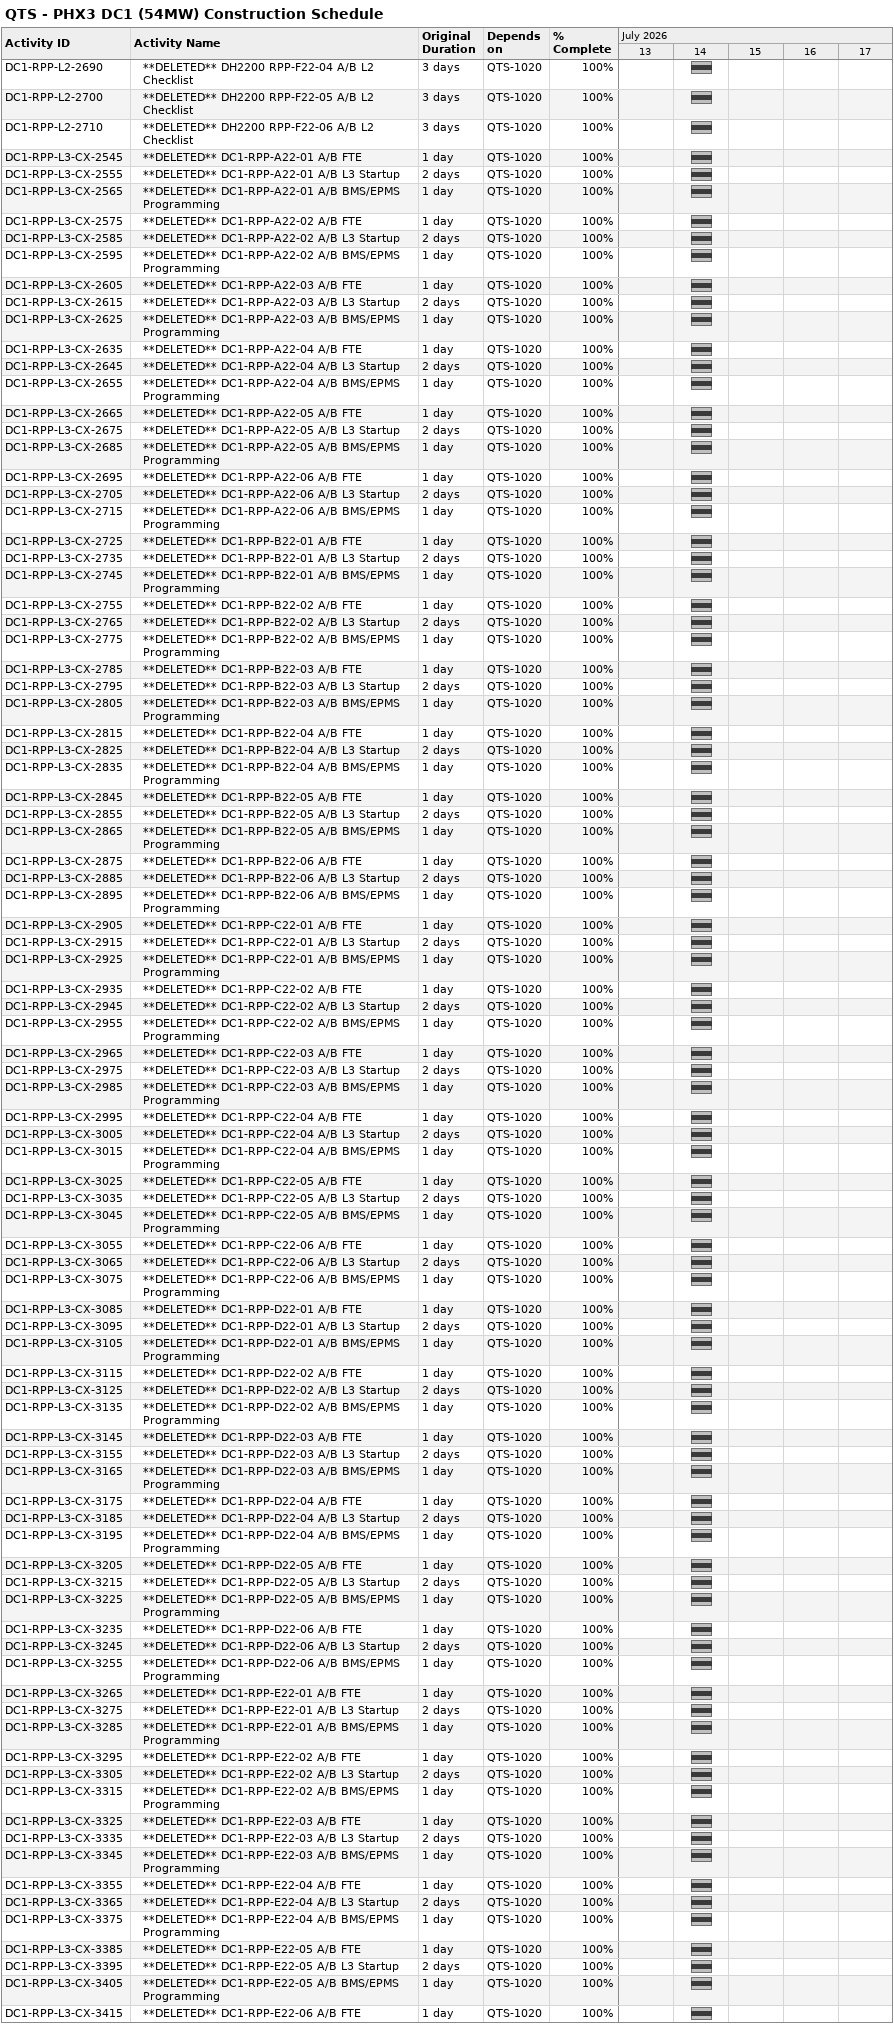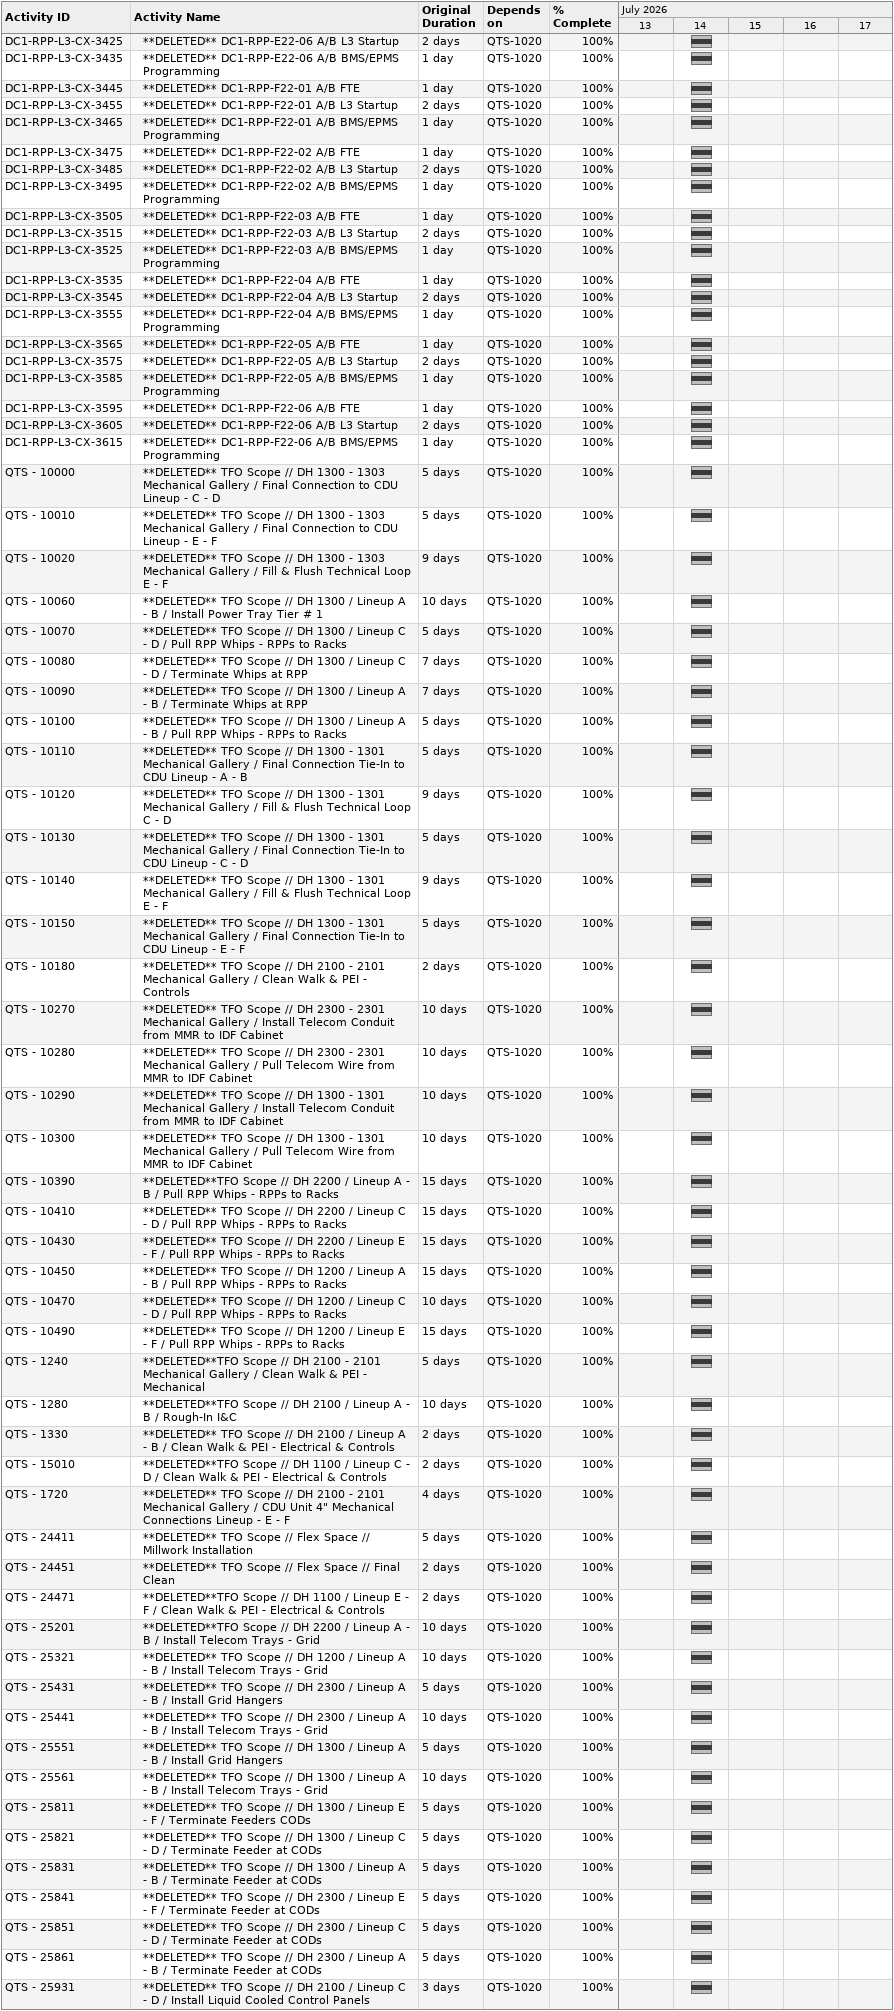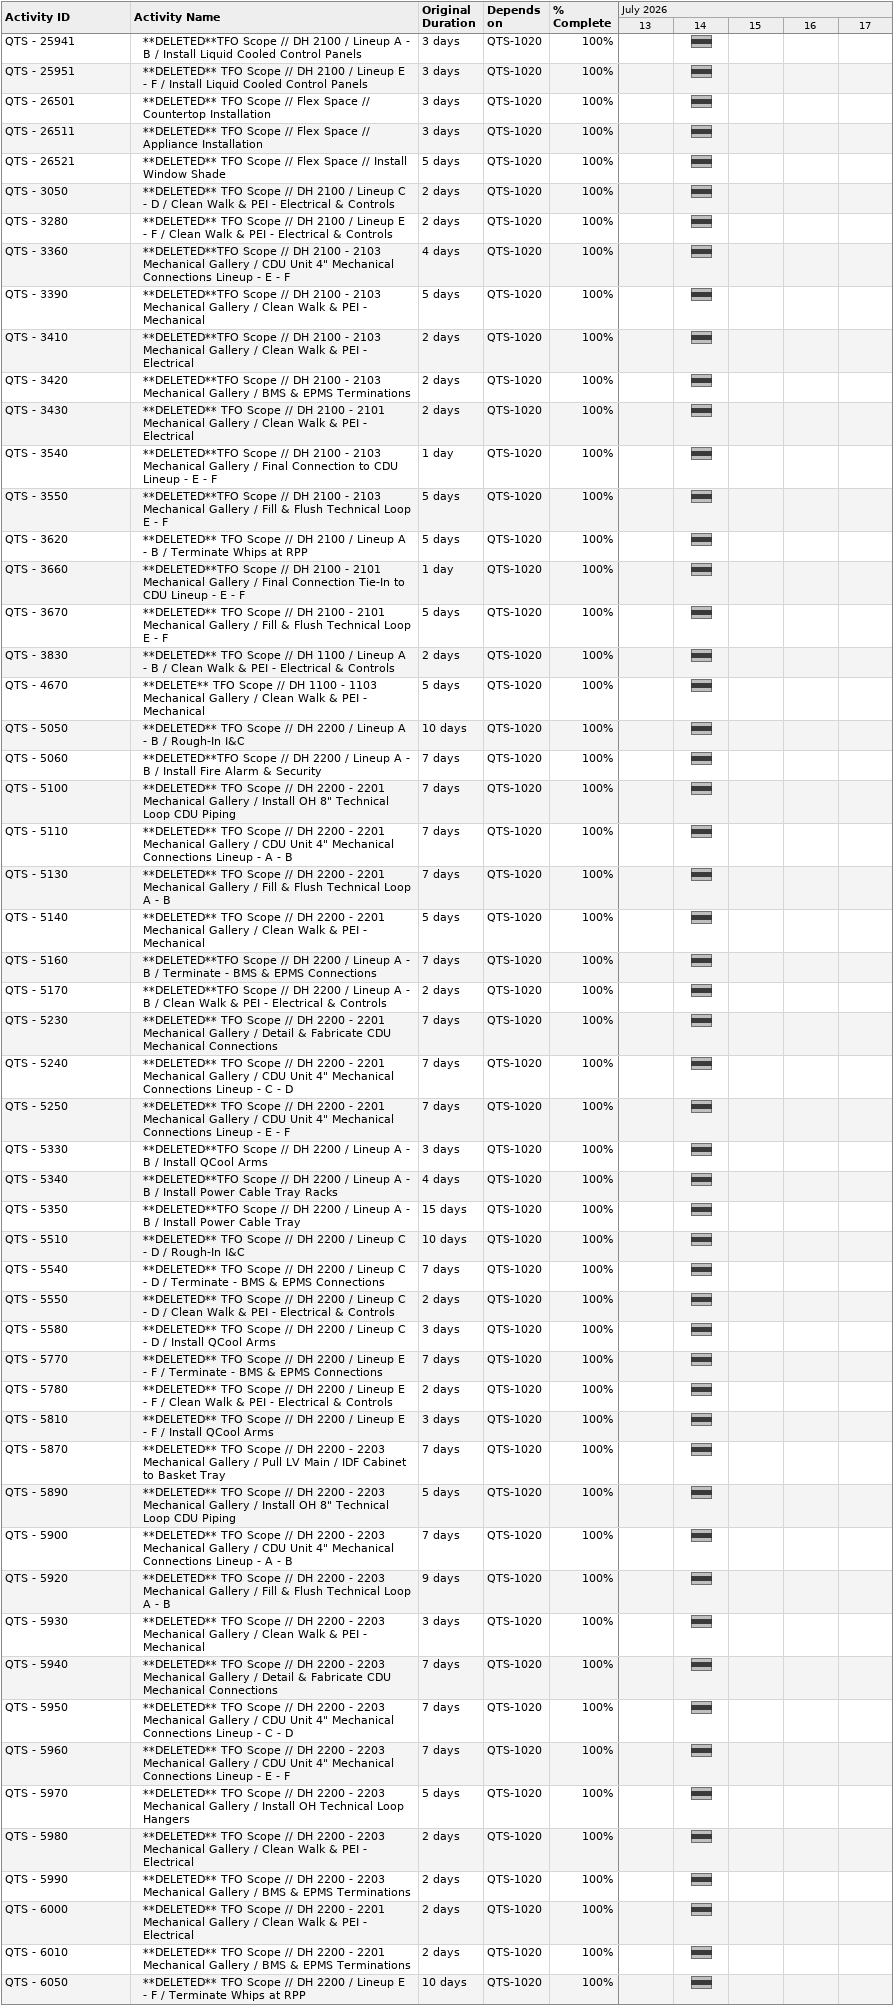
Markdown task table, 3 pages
QTS - PHX3 DC1 (54MW) Construction Schedule

| ID | Level | Task | Original duration | Start | Finish | Predecessors | % complete |
|---|---|---|---|---|---|---|---|
| DC1-RPP-L2-2690 | 2 | **DELETED** DH2200 RPP-F22-04 A/B L2 Checklist | 3d | 2026-07-14 | 2026-07-14 | QTS-1020 | 100 |
| DC1-RPP-L2-2700 | 2 | **DELETED** DH2200 RPP-F22-05 A/B L2 Checklist | 3d | 2026-07-14 | 2026-07-14 | QTS-1020 | 100 |
| DC1-RPP-L2-2710 | 2 | **DELETED** DH2200 RPP-F22-06 A/B L2 Checklist | 3d | 2026-07-14 | 2026-07-14 | QTS-1020 | 100 |
| DC1-RPP-L3-CX-2545 | 2 | **DELETED** DC1-RPP-A22-01 A/B FTE | 1d | 2026-07-14 | 2026-07-14 | QTS-1020 | 100 |
| DC1-RPP-L3-CX-2555 | 2 | **DELETED** DC1-RPP-A22-01 A/B L3 Startup | 2d | 2026-07-14 | 2026-07-14 | QTS-1020 | 100 |
| DC1-RPP-L3-CX-2565 | 2 | **DELETED** DC1-RPP-A22-01 A/B BMS/EPMS Programming | 1d | 2026-07-14 | 2026-07-14 | QTS-1020 | 100 |
| DC1-RPP-L3-CX-2575 | 2 | **DELETED** DC1-RPP-A22-02 A/B FTE | 1d | 2026-07-14 | 2026-07-14 | QTS-1020 | 100 |
| DC1-RPP-L3-CX-2585 | 2 | **DELETED** DC1-RPP-A22-02 A/B L3 Startup | 2d | 2026-07-14 | 2026-07-14 | QTS-1020 | 100 |
| DC1-RPP-L3-CX-2595 | 2 | **DELETED** DC1-RPP-A22-02 A/B BMS/EPMS Programming | 1d | 2026-07-14 | 2026-07-14 | QTS-1020 | 100 |
| DC1-RPP-L3-CX-2605 | 2 | **DELETED** DC1-RPP-A22-03 A/B FTE | 1d | 2026-07-14 | 2026-07-14 | QTS-1020 | 100 |
| DC1-RPP-L3-CX-2615 | 2 | **DELETED** DC1-RPP-A22-03 A/B L3 Startup | 2d | 2026-07-14 | 2026-07-14 | QTS-1020 | 100 |
| DC1-RPP-L3-CX-2625 | 2 | **DELETED** DC1-RPP-A22-03 A/B BMS/EPMS Programming | 1d | 2026-07-14 | 2026-07-14 | QTS-1020 | 100 |
| DC1-RPP-L3-CX-2635 | 2 | **DELETED** DC1-RPP-A22-04 A/B FTE | 1d | 2026-07-14 | 2026-07-14 | QTS-1020 | 100 |
| DC1-RPP-L3-CX-2645 | 2 | **DELETED** DC1-RPP-A22-04 A/B L3 Startup | 2d | 2026-07-14 | 2026-07-14 | QTS-1020 | 100 |
| DC1-RPP-L3-CX-2655 | 2 | **DELETED** DC1-RPP-A22-04 A/B BMS/EPMS Programming | 1d | 2026-07-14 | 2026-07-14 | QTS-1020 | 100 |
| DC1-RPP-L3-CX-2665 | 2 | **DELETED** DC1-RPP-A22-05 A/B FTE | 1d | 2026-07-14 | 2026-07-14 | QTS-1020 | 100 |
| DC1-RPP-L3-CX-2675 | 2 | **DELETED** DC1-RPP-A22-05 A/B L3 Startup | 2d | 2026-07-14 | 2026-07-14 | QTS-1020 | 100 |
| DC1-RPP-L3-CX-2685 | 2 | **DELETED** DC1-RPP-A22-05 A/B BMS/EPMS Programming | 1d | 2026-07-14 | 2026-07-14 | QTS-1020 | 100 |
| DC1-RPP-L3-CX-2695 | 2 | **DELETED** DC1-RPP-A22-06 A/B FTE | 1d | 2026-07-14 | 2026-07-14 | QTS-1020 | 100 |
| DC1-RPP-L3-CX-2705 | 2 | **DELETED** DC1-RPP-A22-06 A/B L3 Startup | 2d | 2026-07-14 | 2026-07-14 | QTS-1020 | 100 |
| DC1-RPP-L3-CX-2715 | 2 | **DELETED** DC1-RPP-A22-06 A/B BMS/EPMS Programming | 1d | 2026-07-14 | 2026-07-14 | QTS-1020 | 100 |
| DC1-RPP-L3-CX-2725 | 2 | **DELETED** DC1-RPP-B22-01 A/B FTE | 1d | 2026-07-14 | 2026-07-14 | QTS-1020 | 100 |
| DC1-RPP-L3-CX-2735 | 2 | **DELETED** DC1-RPP-B22-01 A/B L3 Startup | 2d | 2026-07-14 | 2026-07-14 | QTS-1020 | 100 |
| DC1-RPP-L3-CX-2745 | 2 | **DELETED** DC1-RPP-B22-01 A/B BMS/EPMS Programming | 1d | 2026-07-14 | 2026-07-14 | QTS-1020 | 100 |
| DC1-RPP-L3-CX-2755 | 2 | **DELETED** DC1-RPP-B22-02 A/B FTE | 1d | 2026-07-14 | 2026-07-14 | QTS-1020 | 100 |
| DC1-RPP-L3-CX-2765 | 2 | **DELETED** DC1-RPP-B22-02 A/B L3 Startup | 2d | 2026-07-14 | 2026-07-14 | QTS-1020 | 100 |
| DC1-RPP-L3-CX-2775 | 2 | **DELETED** DC1-RPP-B22-02 A/B BMS/EPMS Programming | 1d | 2026-07-14 | 2026-07-14 | QTS-1020 | 100 |
| DC1-RPP-L3-CX-2785 | 2 | **DELETED** DC1-RPP-B22-03 A/B FTE | 1d | 2026-07-14 | 2026-07-14 | QTS-1020 | 100 |
| DC1-RPP-L3-CX-2795 | 2 | **DELETED** DC1-RPP-B22-03 A/B L3 Startup | 2d | 2026-07-14 | 2026-07-14 | QTS-1020 | 100 |
| DC1-RPP-L3-CX-2805 | 2 | **DELETED** DC1-RPP-B22-03 A/B BMS/EPMS Programming | 1d | 2026-07-14 | 2026-07-14 | QTS-1020 | 100 |
| DC1-RPP-L3-CX-2815 | 2 | **DELETED** DC1-RPP-B22-04 A/B FTE | 1d | 2026-07-14 | 2026-07-14 | QTS-1020 | 100 |
| DC1-RPP-L3-CX-2825 | 2 | **DELETED** DC1-RPP-B22-04 A/B L3 Startup | 2d | 2026-07-14 | 2026-07-14 | QTS-1020 | 100 |
| DC1-RPP-L3-CX-2835 | 2 | **DELETED** DC1-RPP-B22-04 A/B BMS/EPMS Programming | 1d | 2026-07-14 | 2026-07-14 | QTS-1020 | 100 |
| DC1-RPP-L3-CX-2845 | 2 | **DELETED** DC1-RPP-B22-05 A/B FTE | 1d | 2026-07-14 | 2026-07-14 | QTS-1020 | 100 |
| DC1-RPP-L3-CX-2855 | 2 | **DELETED** DC1-RPP-B22-05 A/B L3 Startup | 2d | 2026-07-14 | 2026-07-14 | QTS-1020 | 100 |
| DC1-RPP-L3-CX-2865 | 2 | **DELETED** DC1-RPP-B22-05 A/B BMS/EPMS Programming | 1d | 2026-07-14 | 2026-07-14 | QTS-1020 | 100 |
| DC1-RPP-L3-CX-2875 | 2 | **DELETED** DC1-RPP-B22-06 A/B FTE | 1d | 2026-07-14 | 2026-07-14 | QTS-1020 | 100 |
| DC1-RPP-L3-CX-2885 | 2 | **DELETED** DC1-RPP-B22-06 A/B L3 Startup | 2d | 2026-07-14 | 2026-07-14 | QTS-1020 | 100 |
| DC1-RPP-L3-CX-2895 | 2 | **DELETED** DC1-RPP-B22-06 A/B BMS/EPMS Programming | 1d | 2026-07-14 | 2026-07-14 | QTS-1020 | 100 |
| DC1-RPP-L3-CX-2905 | 2 | **DELETED** DC1-RPP-C22-01 A/B FTE | 1d | 2026-07-14 | 2026-07-14 | QTS-1020 | 100 |
| DC1-RPP-L3-CX-2915 | 2 | **DELETED** DC1-RPP-C22-01 A/B L3 Startup | 2d | 2026-07-14 | 2026-07-14 | QTS-1020 | 100 |
| DC1-RPP-L3-CX-2925 | 2 | **DELETED** DC1-RPP-C22-01 A/B BMS/EPMS Programming | 1d | 2026-07-14 | 2026-07-14 | QTS-1020 | 100 |
| DC1-RPP-L3-CX-2935 | 2 | **DELETED** DC1-RPP-C22-02 A/B FTE | 1d | 2026-07-14 | 2026-07-14 | QTS-1020 | 100 |
| DC1-RPP-L3-CX-2945 | 2 | **DELETED** DC1-RPP-C22-02 A/B L3 Startup | 2d | 2026-07-14 | 2026-07-14 | QTS-1020 | 100 |
| DC1-RPP-L3-CX-2955 | 2 | **DELETED** DC1-RPP-C22-02 A/B BMS/EPMS Programming | 1d | 2026-07-14 | 2026-07-14 | QTS-1020 | 100 |
| DC1-RPP-L3-CX-2965 | 2 | **DELETED** DC1-RPP-C22-03 A/B FTE | 1d | 2026-07-14 | 2026-07-14 | QTS-1020 | 100 |
| DC1-RPP-L3-CX-2975 | 2 | **DELETED** DC1-RPP-C22-03 A/B L3 Startup | 2d | 2026-07-14 | 2026-07-14 | QTS-1020 | 100 |
| DC1-RPP-L3-CX-2985 | 2 | **DELETED** DC1-RPP-C22-03 A/B BMS/EPMS Programming | 1d | 2026-07-14 | 2026-07-14 | QTS-1020 | 100 |
| DC1-RPP-L3-CX-2995 | 2 | **DELETED** DC1-RPP-C22-04 A/B FTE | 1d | 2026-07-14 | 2026-07-14 | QTS-1020 | 100 |
| DC1-RPP-L3-CX-3005 | 2 | **DELETED** DC1-RPP-C22-04 A/B L3 Startup | 2d | 2026-07-14 | 2026-07-14 | QTS-1020 | 100 |
| DC1-RPP-L3-CX-3015 | 2 | **DELETED** DC1-RPP-C22-04 A/B BMS/EPMS Programming | 1d | 2026-07-14 | 2026-07-14 | QTS-1020 | 100 |
| DC1-RPP-L3-CX-3025 | 2 | **DELETED** DC1-RPP-C22-05 A/B FTE | 1d | 2026-07-14 | 2026-07-14 | QTS-1020 | 100 |
| DC1-RPP-L3-CX-3035 | 2 | **DELETED** DC1-RPP-C22-05 A/B L3 Startup | 2d | 2026-07-14 | 2026-07-14 | QTS-1020 | 100 |
| DC1-RPP-L3-CX-3045 | 2 | **DELETED** DC1-RPP-C22-05 A/B BMS/EPMS Programming | 1d | 2026-07-14 | 2026-07-14 | QTS-1020 | 100 |
| DC1-RPP-L3-CX-3055 | 2 | **DELETED** DC1-RPP-C22-06 A/B FTE | 1d | 2026-07-14 | 2026-07-14 | QTS-1020 | 100 |
| DC1-RPP-L3-CX-3065 | 2 | **DELETED** DC1-RPP-C22-06 A/B L3 Startup | 2d | 2026-07-14 | 2026-07-14 | QTS-1020 | 100 |
| DC1-RPP-L3-CX-3075 | 2 | **DELETED** DC1-RPP-C22-06 A/B BMS/EPMS Programming | 1d | 2026-07-14 | 2026-07-14 | QTS-1020 | 100 |
| DC1-RPP-L3-CX-3085 | 2 | **DELETED** DC1-RPP-D22-01 A/B FTE | 1d | 2026-07-14 | 2026-07-14 | QTS-1020 | 100 |
| DC1-RPP-L3-CX-3095 | 2 | **DELETED** DC1-RPP-D22-01 A/B L3 Startup | 2d | 2026-07-14 | 2026-07-14 | QTS-1020 | 100 |
| DC1-RPP-L3-CX-3105 | 2 | **DELETED** DC1-RPP-D22-01 A/B BMS/EPMS Programming | 1d | 2026-07-14 | 2026-07-14 | QTS-1020 | 100 |
| DC1-RPP-L3-CX-3115 | 2 | **DELETED** DC1-RPP-D22-02 A/B FTE | 1d | 2026-07-14 | 2026-07-14 | QTS-1020 | 100 |
| DC1-RPP-L3-CX-3125 | 2 | **DELETED** DC1-RPP-D22-02 A/B L3 Startup | 2d | 2026-07-14 | 2026-07-14 | QTS-1020 | 100 |
| DC1-RPP-L3-CX-3135 | 2 | **DELETED** DC1-RPP-D22-02 A/B BMS/EPMS Programming | 1d | 2026-07-14 | 2026-07-14 | QTS-1020 | 100 |
| DC1-RPP-L3-CX-3145 | 2 | **DELETED** DC1-RPP-D22-03 A/B FTE | 1d | 2026-07-14 | 2026-07-14 | QTS-1020 | 100 |
| DC1-RPP-L3-CX-3155 | 2 | **DELETED** DC1-RPP-D22-03 A/B L3 Startup | 2d | 2026-07-14 | 2026-07-14 | QTS-1020 | 100 |
| DC1-RPP-L3-CX-3165 | 2 | **DELETED** DC1-RPP-D22-03 A/B BMS/EPMS Programming | 1d | 2026-07-14 | 2026-07-14 | QTS-1020 | 100 |
| DC1-RPP-L3-CX-3175 | 2 | **DELETED** DC1-RPP-D22-04 A/B FTE | 1d | 2026-07-14 | 2026-07-14 | QTS-1020 | 100 |
| DC1-RPP-L3-CX-3185 | 2 | **DELETED** DC1-RPP-D22-04 A/B L3 Startup | 2d | 2026-07-14 | 2026-07-14 | QTS-1020 | 100 |
| DC1-RPP-L3-CX-3195 | 2 | **DELETED** DC1-RPP-D22-04 A/B BMS/EPMS Programming | 1d | 2026-07-14 | 2026-07-14 | QTS-1020 | 100 |
| DC1-RPP-L3-CX-3205 | 2 | **DELETED** DC1-RPP-D22-05 A/B FTE | 1d | 2026-07-14 | 2026-07-14 | QTS-1020 | 100 |
| DC1-RPP-L3-CX-3215 | 2 | **DELETED** DC1-RPP-D22-05 A/B L3 Startup | 2d | 2026-07-14 | 2026-07-14 | QTS-1020 | 100 |
| DC1-RPP-L3-CX-3225 | 2 | **DELETED** DC1-RPP-D22-05 A/B BMS/EPMS Programming | 1d | 2026-07-14 | 2026-07-14 | QTS-1020 | 100 |
| DC1-RPP-L3-CX-3235 | 2 | **DELETED** DC1-RPP-D22-06 A/B FTE | 1d | 2026-07-14 | 2026-07-14 | QTS-1020 | 100 |
| DC1-RPP-L3-CX-3245 | 2 | **DELETED** DC1-RPP-D22-06 A/B L3 Startup | 2d | 2026-07-14 | 2026-07-14 | QTS-1020 | 100 |
| DC1-RPP-L3-CX-3255 | 2 | **DELETED** DC1-RPP-D22-06 A/B BMS/EPMS Programming | 1d | 2026-07-14 | 2026-07-14 | QTS-1020 | 100 |
| DC1-RPP-L3-CX-3265 | 2 | **DELETED** DC1-RPP-E22-01 A/B FTE | 1d | 2026-07-14 | 2026-07-14 | QTS-1020 | 100 |
| DC1-RPP-L3-CX-3275 | 2 | **DELETED** DC1-RPP-E22-01 A/B L3 Startup | 2d | 2026-07-14 | 2026-07-14 | QTS-1020 | 100 |
| DC1-RPP-L3-CX-3285 | 2 | **DELETED** DC1-RPP-E22-01 A/B BMS/EPMS Programming | 1d | 2026-07-14 | 2026-07-14 | QTS-1020 | 100 |
| DC1-RPP-L3-CX-3295 | 2 | **DELETED** DC1-RPP-E22-02 A/B FTE | 1d | 2026-07-14 | 2026-07-14 | QTS-1020 | 100 |
| DC1-RPP-L3-CX-3305 | 2 | **DELETED** DC1-RPP-E22-02 A/B L3 Startup | 2d | 2026-07-14 | 2026-07-14 | QTS-1020 | 100 |
| DC1-RPP-L3-CX-3315 | 2 | **DELETED** DC1-RPP-E22-02 A/B BMS/EPMS Programming | 1d | 2026-07-14 | 2026-07-14 | QTS-1020 | 100 |
| DC1-RPP-L3-CX-3325 | 2 | **DELETED** DC1-RPP-E22-03 A/B FTE | 1d | 2026-07-14 | 2026-07-14 | QTS-1020 | 100 |
| DC1-RPP-L3-CX-3335 | 2 | **DELETED** DC1-RPP-E22-03 A/B L3 Startup | 2d | 2026-07-14 | 2026-07-14 | QTS-1020 | 100 |
| DC1-RPP-L3-CX-3345 | 2 | **DELETED** DC1-RPP-E22-03 A/B BMS/EPMS Programming | 1d | 2026-07-14 | 2026-07-14 | QTS-1020 | 100 |
| DC1-RPP-L3-CX-3355 | 2 | **DELETED** DC1-RPP-E22-04 A/B FTE | 1d | 2026-07-14 | 2026-07-14 | QTS-1020 | 100 |
| DC1-RPP-L3-CX-3365 | 2 | **DELETED** DC1-RPP-E22-04 A/B L3 Startup | 2d | 2026-07-14 | 2026-07-14 | QTS-1020 | 100 |
| DC1-RPP-L3-CX-3375 | 2 | **DELETED** DC1-RPP-E22-04 A/B BMS/EPMS Programming | 1d | 2026-07-14 | 2026-07-14 | QTS-1020 | 100 |
| DC1-RPP-L3-CX-3385 | 2 | **DELETED** DC1-RPP-E22-05 A/B FTE | 1d | 2026-07-14 | 2026-07-14 | QTS-1020 | 100 |
| DC1-RPP-L3-CX-3395 | 2 | **DELETED** DC1-RPP-E22-05 A/B L3 Startup | 2d | 2026-07-14 | 2026-07-14 | QTS-1020 | 100 |
| DC1-RPP-L3-CX-3405 | 2 | **DELETED** DC1-RPP-E22-05 A/B BMS/EPMS Programming | 1d | 2026-07-14 | 2026-07-14 | QTS-1020 | 100 |
| DC1-RPP-L3-CX-3415 | 2 | **DELETED** DC1-RPP-E22-06 A/B FTE | 1d | 2026-07-14 | 2026-07-14 | QTS-1020 | 100 |
| DC1-RPP-L3-CX-3425 | 2 | **DELETED** DC1-RPP-E22-06 A/B L3 Startup | 2d | 2026-07-14 | 2026-07-14 | QTS-1020 | 100 |
| DC1-RPP-L3-CX-3435 | 2 | **DELETED** DC1-RPP-E22-06 A/B BMS/EPMS Programming | 1d | 2026-07-14 | 2026-07-14 | QTS-1020 | 100 |
| DC1-RPP-L3-CX-3445 | 2 | **DELETED** DC1-RPP-F22-01 A/B FTE | 1d | 2026-07-14 | 2026-07-14 | QTS-1020 | 100 |
| DC1-RPP-L3-CX-3455 | 2 | **DELETED** DC1-RPP-F22-01 A/B L3 Startup | 2d | 2026-07-14 | 2026-07-14 | QTS-1020 | 100 |
| DC1-RPP-L3-CX-3465 | 2 | **DELETED** DC1-RPP-F22-01 A/B BMS/EPMS Programming | 1d | 2026-07-14 | 2026-07-14 | QTS-1020 | 100 |
| DC1-RPP-L3-CX-3475 | 2 | **DELETED** DC1-RPP-F22-02 A/B FTE | 1d | 2026-07-14 | 2026-07-14 | QTS-1020 | 100 |
| DC1-RPP-L3-CX-3485 | 2 | **DELETED** DC1-RPP-F22-02 A/B L3 Startup | 2d | 2026-07-14 | 2026-07-14 | QTS-1020 | 100 |
| DC1-RPP-L3-CX-3495 | 2 | **DELETED** DC1-RPP-F22-02 A/B BMS/EPMS Programming | 1d | 2026-07-14 | 2026-07-14 | QTS-1020 | 100 |
| DC1-RPP-L3-CX-3505 | 2 | **DELETED** DC1-RPP-F22-03 A/B FTE | 1d | 2026-07-14 | 2026-07-14 | QTS-1020 | 100 |
| DC1-RPP-L3-CX-3515 | 2 | **DELETED** DC1-RPP-F22-03 A/B L3 Startup | 2d | 2026-07-14 | 2026-07-14 | QTS-1020 | 100 |
| DC1-RPP-L3-CX-3525 | 2 | **DELETED** DC1-RPP-F22-03 A/B BMS/EPMS Programming | 1d | 2026-07-14 | 2026-07-14 | QTS-1020 | 100 |
| DC1-RPP-L3-CX-3535 | 2 | **DELETED** DC1-RPP-F22-04 A/B FTE | 1d | 2026-07-14 | 2026-07-14 | QTS-1020 | 100 |
| DC1-RPP-L3-CX-3545 | 2 | **DELETED** DC1-RPP-F22-04 A/B L3 Startup | 2d | 2026-07-14 | 2026-07-14 | QTS-1020 | 100 |
| DC1-RPP-L3-CX-3555 | 2 | **DELETED** DC1-RPP-F22-04 A/B BMS/EPMS Programming | 1d | 2026-07-14 | 2026-07-14 | QTS-1020 | 100 |
| DC1-RPP-L3-CX-3565 | 2 | **DELETED** DC1-RPP-F22-05 A/B FTE | 1d | 2026-07-14 | 2026-07-14 | QTS-1020 | 100 |
| DC1-RPP-L3-CX-3575 | 2 | **DELETED** DC1-RPP-F22-05 A/B L3 Startup | 2d | 2026-07-14 | 2026-07-14 | QTS-1020 | 100 |
| DC1-RPP-L3-CX-3585 | 2 | **DELETED** DC1-RPP-F22-05 A/B BMS/EPMS Programming | 1d | 2026-07-14 | 2026-07-14 | QTS-1020 | 100 |
| DC1-RPP-L3-CX-3595 | 2 | **DELETED** DC1-RPP-F22-06 A/B FTE | 1d | 2026-07-14 | 2026-07-14 | QTS-1020 | 100 |
| DC1-RPP-L3-CX-3605 | 2 | **DELETED** DC1-RPP-F22-06 A/B L3 Startup | 2d | 2026-07-14 | 2026-07-14 | QTS-1020 | 100 |
| DC1-RPP-L3-CX-3615 | 2 | **DELETED** DC1-RPP-F22-06 A/B BMS/EPMS Programming | 1d | 2026-07-14 | 2026-07-14 | QTS-1020 | 100 |
| QTS - 10000 | 2 | **DELETED** TFO Scope // DH 1300 - 1303 Mechanical Gallery / Final Connection to CDU Lineup - C - D | 5d | 2026-07-14 | 2026-07-14 | QTS-1020 | 100 |
| QTS - 10010 | 2 | **DELETED** TFO Scope // DH 1300 - 1303 Mechanical Gallery / Final Connection to CDU Lineup - E - F | 5d | 2026-07-14 | 2026-07-14 | QTS-1020 | 100 |
| QTS - 10020 | 2 | **DELETED** TFO Scope // DH 1300 - 1303 Mechanical Gallery / Fill & Flush Technical Loop E - F | 9d | 2026-07-14 | 2026-07-14 | QTS-1020 | 100 |
| QTS - 10060 | 2 | **DELETED** TFO Scope // DH 1300 / Lineup A - B / Install Power Tray Tier # 1 | 10d | 2026-07-14 | 2026-07-14 | QTS-1020 | 100 |
| QTS - 10070 | 2 | **DELETED** TFO Scope // DH 1300 / Lineup C - D / Pull RPP Whips - RPPs to Racks | 5d | 2026-07-14 | 2026-07-14 | QTS-1020 | 100 |
| QTS - 10080 | 2 | **DELETED** TFO Scope // DH 1300 / Lineup C - D / Terminate Whips at RPP | 7d | 2026-07-14 | 2026-07-14 | QTS-1020 | 100 |
| QTS - 10090 | 2 | **DELETED** TFO Scope // DH 1300 / Lineup A - B / Terminate Whips at RPP | 7d | 2026-07-14 | 2026-07-14 | QTS-1020 | 100 |
| QTS - 10100 | 2 | **DELETED** TFO Scope // DH 1300 / Lineup A - B / Pull RPP Whips - RPPs to Racks | 5d | 2026-07-14 | 2026-07-14 | QTS-1020 | 100 |
| QTS - 10110 | 2 | **DELETED** TFO Scope // DH 1300 - 1301 Mechanical Gallery / Final Connection Tie-In to CDU Lineup - A - B | 5d | 2026-07-14 | 2026-07-14 | QTS-1020 | 100 |
| QTS - 10120 | 2 | **DELETED** TFO Scope // DH 1300 - 1301 Mechanical Gallery / Fill & Flush Technical Loop C - D | 9d | 2026-07-14 | 2026-07-14 | QTS-1020 | 100 |
| QTS - 10130 | 2 | **DELETED** TFO Scope // DH 1300 - 1301 Mechanical Gallery / Final Connection Tie-In to CDU Lineup - C - D | 5d | 2026-07-14 | 2026-07-14 | QTS-1020 | 100 |
| QTS - 10140 | 2 | **DELETED** TFO Scope // DH 1300 - 1301 Mechanical Gallery / Fill & Flush Technical Loop E - F | 9d | 2026-07-14 | 2026-07-14 | QTS-1020 | 100 |
| QTS - 10150 | 2 | **DELETED** TFO Scope // DH 1300 - 1301 Mechanical Gallery / Final Connection Tie-In to CDU Lineup - E - F | 5d | 2026-07-14 | 2026-07-14 | QTS-1020 | 100 |
| QTS - 10180 | 2 | **DELETED** TFO Scope // DH 2100 - 2101 Mechanical Gallery / Clean Walk & PEI - Controls | 2d | 2026-07-14 | 2026-07-14 | QTS-1020 | 100 |
| QTS - 10270 | 2 | **DELETED** TFO Scope // DH 2300 - 2301 Mechanical Gallery / Install Telecom Conduit from MMR to IDF Cabinet | 10d | 2026-07-14 | 2026-07-14 | QTS-1020 | 100 |
| QTS - 10280 | 2 | **DELETED** TFO Scope // DH 2300 - 2301 Mechanical Gallery / Pull Telecom Wire from MMR to IDF Cabinet | 10d | 2026-07-14 | 2026-07-14 | QTS-1020 | 100 |
| QTS - 10290 | 2 | **DELETED** TFO Scope // DH 1300 - 1301 Mechanical Gallery / Install Telecom Conduit from MMR to IDF Cabinet | 10d | 2026-07-14 | 2026-07-14 | QTS-1020 | 100 |
| QTS - 10300 | 2 | **DELETED** TFO Scope // DH 1300 - 1301 Mechanical Gallery / Pull Telecom Wire from MMR to IDF Cabinet | 10d | 2026-07-14 | 2026-07-14 | QTS-1020 | 100 |
| QTS - 10390 | 2 | **DELETED**TFO Scope // DH 2200 / Lineup A - B / Pull RPP Whips - RPPs to Racks | 15d | 2026-07-14 | 2026-07-14 | QTS-1020 | 100 |
| QTS - 10410 | 2 | **DELETED** TFO Scope // DH 2200 / Lineup C - D / Pull RPP Whips - RPPs to Racks | 15d | 2026-07-14 | 2026-07-14 | QTS-1020 | 100 |
| QTS - 10430 | 2 | **DELETED** TFO Scope // DH 2200 / Lineup E - F / Pull RPP Whips - RPPs to Racks | 15d | 2026-07-14 | 2026-07-14 | QTS-1020 | 100 |
| QTS - 10450 | 2 | **DELETED** TFO Scope // DH 1200 / Lineup A - B / Pull RPP Whips - RPPs to Racks | 15d | 2026-07-14 | 2026-07-14 | QTS-1020 | 100 |
| QTS - 10470 | 2 | **DELETED** TFO Scope // DH 1200 / Lineup C - D / Pull RPP Whips - RPPs to Racks | 10d | 2026-07-14 | 2026-07-14 | QTS-1020 | 100 |
| QTS - 10490 | 2 | **DELETED** TFO Scope // DH 1200 / Lineup E - F / Pull RPP Whips - RPPs to Racks | 15d | 2026-07-14 | 2026-07-14 | QTS-1020 | 100 |
| QTS - 1240 | 2 | **DELETED**TFO Scope // DH 2100 - 2101 Mechanical Gallery / Clean Walk & PEI - Mechanical | 5d | 2026-07-14 | 2026-07-14 | QTS-1020 | 100 |
| QTS - 1280 | 2 | **DELETED**TFO Scope // DH 2100 / Lineup A - B / Rough-In I&C | 10d | 2026-07-14 | 2026-07-14 | QTS-1020 | 100 |
| QTS - 1330 | 2 | **DELETED** TFO Scope // DH 2100 / Lineup A - B / Clean Walk & PEI - Electrical & Controls | 2d | 2026-07-14 | 2026-07-14 | QTS-1020 | 100 |
| QTS - 15010 | 2 | **DELETED**TFO Scope // DH 1100 / Lineup C - D / Clean Walk & PEI - Electrical & Controls | 2d | 2026-07-14 | 2026-07-14 | QTS-1020 | 100 |
| QTS - 1720 | 2 | **DELETED** TFO Scope // DH 2100 - 2101 Mechanical Gallery / CDU Unit 4" Mechanical Connections Lineup - E - F | 4d | 2026-07-14 | 2026-07-14 | QTS-1020 | 100 |
| QTS - 24411 | 2 | **DELETED** TFO Scope // Flex Space // Millwork Installation | 5d | 2026-07-14 | 2026-07-14 | QTS-1020 | 100 |
| QTS - 24451 | 2 | **DELETED** TFO Scope // Flex Space // Final Clean | 2d | 2026-07-14 | 2026-07-14 | QTS-1020 | 100 |
| QTS - 24471 | 2 | **DELETED**TFO Scope // DH 1100 / Lineup E - F / Clean Walk & PEI - Electrical & Controls | 2d | 2026-07-14 | 2026-07-14 | QTS-1020 | 100 |
| QTS - 25201 | 2 | **DELETED**TFO Scope // DH 2200 / Lineup A - B / Install Telecom Trays - Grid | 10d | 2026-07-14 | 2026-07-14 | QTS-1020 | 100 |
| QTS - 25321 | 2 | **DELETED** TFO Scope // DH 1200 / Lineup A - B / Install Telecom Trays - Grid | 10d | 2026-07-14 | 2026-07-14 | QTS-1020 | 100 |
| QTS - 25431 | 2 | **DELETED** TFO Scope // DH 2300 / Lineup A - B / Install Grid Hangers | 5d | 2026-07-14 | 2026-07-14 | QTS-1020 | 100 |
| QTS - 25441 | 2 | **DELETED** TFO Scope // DH 2300 / Lineup A - B / Install Telecom Trays - Grid | 10d | 2026-07-14 | 2026-07-14 | QTS-1020 | 100 |
| QTS - 25551 | 2 | **DELETED** TFO Scope // DH 1300 / Lineup A - B / Install Grid Hangers | 5d | 2026-07-14 | 2026-07-14 | QTS-1020 | 100 |
| QTS - 25561 | 2 | **DELETED** TFO Scope // DH 1300 / Lineup A - B / Install Telecom Trays - Grid | 10d | 2026-07-14 | 2026-07-14 | QTS-1020 | 100 |
| QTS - 25811 | 2 | **DELETED** TFO Scope // DH 1300 / Lineup E - F / Terminate Feeders CODs | 5d | 2026-07-14 | 2026-07-14 | QTS-1020 | 100 |
| QTS - 25821 | 2 | **DELETED** TFO Scope // DH 1300 / Lineup C - D / Terminate Feeder at CODs | 5d | 2026-07-14 | 2026-07-14 | QTS-1020 | 100 |
| QTS - 25831 | 2 | **DELETED** TFO Scope // DH 1300 / Lineup A - B / Terminate Feeder at CODs | 5d | 2026-07-14 | 2026-07-14 | QTS-1020 | 100 |
| QTS - 25841 | 2 | **DELETED** TFO Scope // DH 2300 / Lineup E - F / Terminate Feeder at CODs | 5d | 2026-07-14 | 2026-07-14 | QTS-1020 | 100 |
| QTS - 25851 | 2 | **DELETED** TFO Scope // DH 2300 / Lineup C - D / Terminate Feeder at CODs | 5d | 2026-07-14 | 2026-07-14 | QTS-1020 | 100 |
| QTS - 25861 | 2 | **DELETED** TFO Scope // DH 2300 / Lineup A - B / Terminate Feeder at CODs | 5d | 2026-07-14 | 2026-07-14 | QTS-1020 | 100 |
| QTS - 25931 | 2 | **DELETED** TFO Scope // DH 2100 / Lineup C - D / Install Liquid Cooled Control Panels | 3d | 2026-07-14 | 2026-07-14 | QTS-1020 | 100 |
| QTS - 25941 | 2 | **DELETED**TFO Scope // DH 2100 / Lineup A - B / Install Liquid Cooled Control Panels | 3d | 2026-07-14 | 2026-07-14 | QTS-1020 | 100 |
| QTS - 25951 | 2 | **DELETED** TFO Scope // DH 2100 / Lineup E - F / Install Liquid Cooled Control Panels | 3d | 2026-07-14 | 2026-07-14 | QTS-1020 | 100 |
| QTS - 26501 | 2 | **DELETED** TFO Scope // Flex Space // Countertop Installation | 3d | 2026-07-14 | 2026-07-14 | QTS-1020 | 100 |
| QTS - 26511 | 2 | **DELETED** TFO Scope // Flex Space // Appliance Installation | 3d | 2026-07-14 | 2026-07-14 | QTS-1020 | 100 |
| QTS - 26521 | 2 | **DELETED** TFO Scope // Flex Space // Install Window Shade | 5d | 2026-07-14 | 2026-07-14 | QTS-1020 | 100 |
| QTS - 3050 | 2 | **DELETED** TFO Scope // DH 2100 / Lineup C - D / Clean Walk & PEI - Electrical & Controls | 2d | 2026-07-14 | 2026-07-14 | QTS-1020 | 100 |
| QTS - 3280 | 2 | **DELETED** TFO Scope // DH 2100 / Lineup E - F / Clean Walk & PEI - Electrical & Controls | 2d | 2026-07-14 | 2026-07-14 | QTS-1020 | 100 |
| QTS - 3360 | 2 | **DELETED**TFO Scope // DH 2100 - 2103 Mechanical Gallery / CDU Unit 4" Mechanical Connections Lineup - E - F | 4d | 2026-07-14 | 2026-07-14 | QTS-1020 | 100 |
| QTS - 3390 | 2 | **DELETED**TFO Scope // DH 2100 - 2103 Mechanical Gallery / Clean Walk & PEI - Mechanical | 5d | 2026-07-14 | 2026-07-14 | QTS-1020 | 100 |
| QTS - 3410 | 2 | **DELETED**TFO Scope // DH 2100 - 2103 Mechanical Gallery / Clean Walk & PEI - Electrical | 2d | 2026-07-14 | 2026-07-14 | QTS-1020 | 100 |
| QTS - 3420 | 2 | **DELETED**TFO Scope // DH 2100 - 2103 Mechanical Gallery / BMS & EPMS Terminations | 2d | 2026-07-14 | 2026-07-14 | QTS-1020 | 100 |
| QTS - 3430 | 2 | **DELETED** TFO Scope // DH 2100 - 2101 Mechanical Gallery / Clean Walk & PEI - Electrical | 2d | 2026-07-14 | 2026-07-14 | QTS-1020 | 100 |
| QTS - 3540 | 2 | **DELETED**TFO Scope // DH 2100 - 2103 Mechanical Gallery / Final Connection to CDU Lineup - E - F | 1d | 2026-07-14 | 2026-07-14 | QTS-1020 | 100 |
| QTS - 3550 | 2 | **DELETED**TFO Scope // DH 2100 - 2103 Mechanical Gallery / Fill & Flush Technical Loop E - F | 5d | 2026-07-14 | 2026-07-14 | QTS-1020 | 100 |
| QTS - 3620 | 2 | **DELETED** TFO Scope // DH 2100 / Lineup A - B / Terminate Whips at RPP | 5d | 2026-07-14 | 2026-07-14 | QTS-1020 | 100 |
| QTS - 3660 | 2 | **DELETED**TFO Scope // DH 2100 - 2101 Mechanical Gallery / Final Connection Tie-In to CDU Lineup - E - F | 1d | 2026-07-14 | 2026-07-14 | QTS-1020 | 100 |
| QTS - 3670 | 2 | **DELETED** TFO Scope // DH 2100 - 2101 Mechanical Gallery / Fill & Flush Technical Loop E - F | 5d | 2026-07-14 | 2026-07-14 | QTS-1020 | 100 |
| QTS - 3830 | 2 | **DELETED** TFO Scope // DH 1100 / Lineup A - B / Clean Walk & PEI - Electrical & Controls | 2d | 2026-07-14 | 2026-07-14 | QTS-1020 | 100 |
| QTS - 4670 | 2 | **DELETE** TFO Scope // DH 1100 - 1103 Mechanical Gallery / Clean Walk & PEI - Mechanical | 5d | 2026-07-14 | 2026-07-14 | QTS-1020 | 100 |
| QTS - 5050 | 2 | **DELETED** TFO Scope // DH 2200 / Lineup A - B / Rough-In I&C | 10d | 2026-07-14 | 2026-07-14 | QTS-1020 | 100 |
| QTS - 5060 | 2 | **DELETED**TFO Scope // DH 2200 / Lineup A - B / Install Fire Alarm & Security | 7d | 2026-07-14 | 2026-07-14 | QTS-1020 | 100 |
| QTS - 5100 | 2 | **DELETED** TFO Scope // DH 2200 - 2201 Mechanical Gallery / Install OH 8" Technical Loop CDU Piping | 7d | 2026-07-14 | 2026-07-14 | QTS-1020 | 100 |
| QTS - 5110 | 2 | **DELETED** TFO Scope // DH 2200 - 2201 Mechanical Gallery / CDU Unit 4" Mechanical Connections Lineup - A - B | 7d | 2026-07-14 | 2026-07-14 | QTS-1020 | 100 |
| QTS - 5130 | 2 | **DELETED** TFO Scope // DH 2200 - 2201 Mechanical Gallery / Fill & Flush Technical Loop A - B | 7d | 2026-07-14 | 2026-07-14 | QTS-1020 | 100 |
| QTS - 5140 | 2 | **DELETED** TFO Scope // DH 2200 - 2201 Mechanical Gallery / Clean Walk & PEI - Mechanical | 5d | 2026-07-14 | 2026-07-14 | QTS-1020 | 100 |
| QTS - 5160 | 2 | **DELETED**TFO Scope // DH 2200 / Lineup A - B / Terminate - BMS & EPMS Connections | 7d | 2026-07-14 | 2026-07-14 | QTS-1020 | 100 |
| QTS - 5170 | 2 | **DELETED**TFO Scope // DH 2200 / Lineup A - B / Clean Walk & PEI - Electrical & Controls | 2d | 2026-07-14 | 2026-07-14 | QTS-1020 | 100 |
| QTS - 5230 | 2 | **DELETED** TFO Scope // DH 2200 - 2201 Mechanical Gallery / Detail & Fabricate CDU Mechanical Connections | 7d | 2026-07-14 | 2026-07-14 | QTS-1020 | 100 |
| QTS - 5240 | 2 | **DELETED** TFO Scope // DH 2200 - 2201 Mechanical Gallery / CDU Unit 4" Mechanical Connections Lineup - C - D | 7d | 2026-07-14 | 2026-07-14 | QTS-1020 | 100 |
| QTS - 5250 | 2 | **DELETED** TFO Scope // DH 2200 - 2201 Mechanical Gallery / CDU Unit 4" Mechanical Connections Lineup - E - F | 7d | 2026-07-14 | 2026-07-14 | QTS-1020 | 100 |
| QTS - 5330 | 2 | **DELETED**TFO Scope // DH 2200 / Lineup A - B / Install QCool Arms | 3d | 2026-07-14 | 2026-07-14 | QTS-1020 | 100 |
| QTS - 5340 | 2 | **DELETED**TFO Scope // DH 2200 / Lineup A - B / Install Power Cable Tray Racks | 4d | 2026-07-14 | 2026-07-14 | QTS-1020 | 100 |
| QTS - 5350 | 2 | **DELETED**TFO Scope // DH 2200 / Lineup A - B / Install Power Cable Tray | 15d | 2026-07-14 | 2026-07-14 | QTS-1020 | 100 |
| QTS - 5510 | 2 | **DELETED** TFO Scope // DH 2200 / Lineup C - D / Rough-In I&C | 10d | 2026-07-14 | 2026-07-14 | QTS-1020 | 100 |
| QTS - 5540 | 2 | **DELETED** TFO Scope // DH 2200 / Lineup C - D / Terminate - BMS & EPMS Connections | 7d | 2026-07-14 | 2026-07-14 | QTS-1020 | 100 |
| QTS - 5550 | 2 | **DELETED** TFO Scope // DH 2200 / Lineup C - D / Clean Walk & PEI - Electrical & Controls | 2d | 2026-07-14 | 2026-07-14 | QTS-1020 | 100 |
| QTS - 5580 | 2 | **DELETED** TFO Scope // DH 2200 / Lineup C - D / Install QCool Arms | 3d | 2026-07-14 | 2026-07-14 | QTS-1020 | 100 |
| QTS - 5770 | 2 | **DELETED** TFO Scope // DH 2200 / Lineup E - F / Terminate - BMS & EPMS Connections | 7d | 2026-07-14 | 2026-07-14 | QTS-1020 | 100 |
| QTS - 5780 | 2 | **DELETED** TFO Scope // DH 2200 / Lineup E - F / Clean Walk & PEI - Electrical & Controls | 2d | 2026-07-14 | 2026-07-14 | QTS-1020 | 100 |
| QTS - 5810 | 2 | **DELETED** TFO Scope // DH 2200 / Lineup E - F / Install QCool Arms | 3d | 2026-07-14 | 2026-07-14 | QTS-1020 | 100 |
| QTS - 5870 | 2 | **DELETED** TFO Scope // DH 2200 - 2203 Mechanical Gallery / Pull LV Main / IDF Cabinet to Basket Tray | 7d | 2026-07-14 | 2026-07-14 | QTS-1020 | 100 |
| QTS - 5890 | 2 | **DELETED** TFO Scope // DH 2200 - 2203 Mechanical Gallery / Install OH 8" Technical Loop CDU Piping | 5d | 2026-07-14 | 2026-07-14 | QTS-1020 | 100 |
| QTS - 5900 | 2 | **DELETED** TFO Scope // DH 2200 - 2203 Mechanical Gallery / CDU Unit 4" Mechanical Connections Lineup - A - B | 7d | 2026-07-14 | 2026-07-14 | QTS-1020 | 100 |
| QTS - 5920 | 2 | **DELETED** TFO Scope // DH 2200 - 2203 Mechanical Gallery / Fill & Flush Technical Loop A - B | 9d | 2026-07-14 | 2026-07-14 | QTS-1020 | 100 |
| QTS - 5930 | 2 | **DELETED** TFO Scope // DH 2200 - 2203 Mechanical Gallery / Clean Walk & PEI - Mechanical | 3d | 2026-07-14 | 2026-07-14 | QTS-1020 | 100 |
| QTS - 5940 | 2 | **DELETED** TFO Scope // DH 2200 - 2203 Mechanical Gallery / Detail & Fabricate CDU Mechanical Connections | 7d | 2026-07-14 | 2026-07-14 | QTS-1020 | 100 |
| QTS - 5950 | 2 | **DELETED** TFO Scope // DH 2200 - 2203 Mechanical Gallery / CDU Unit 4" Mechanical Connections Lineup - C - D | 7d | 2026-07-14 | 2026-07-14 | QTS-1020 | 100 |
| QTS - 5960 | 2 | **DELETED** TFO Scope // DH 2200 - 2203 Mechanical Gallery / CDU Unit 4" Mechanical Connections Lineup - E - F | 7d | 2026-07-14 | 2026-07-14 | QTS-1020 | 100 |
| QTS - 5970 | 2 | **DELETED** TFO Scope // DH 2200 - 2203 Mechanical Gallery / Install OH Technical Loop Hangers | 5d | 2026-07-14 | 2026-07-14 | QTS-1020 | 100 |
| QTS - 5980 | 2 | **DELETED** TFO Scope // DH 2200 - 2203 Mechanical Gallery / Clean Walk & PEI - Electrical | 2d | 2026-07-14 | 2026-07-14 | QTS-1020 | 100 |
| QTS - 5990 | 2 | **DELETED** TFO Scope // DH 2200 - 2203 Mechanical Gallery / BMS & EPMS Terminations | 2d | 2026-07-14 | 2026-07-14 | QTS-1020 | 100 |
| QTS - 6000 | 2 | **DELETED** TFO Scope // DH 2200 - 2201 Mechanical Gallery / Clean Walk & PEI - Electrical | 2d | 2026-07-14 | 2026-07-14 | QTS-1020 | 100 |
| QTS - 6010 | 2 | **DELETED** TFO Scope // DH 2200 - 2201 Mechanical Gallery / BMS & EPMS Terminations | 2d | 2026-07-14 | 2026-07-14 | QTS-1020 | 100 |
| QTS - 6050 | 2 | **DELETED** TFO Scope // DH 2200 / Lineup E - F / Terminate Whips at RPP | 10d | 2026-07-14 | 2026-07-14 | QTS-1020 | 100 |
